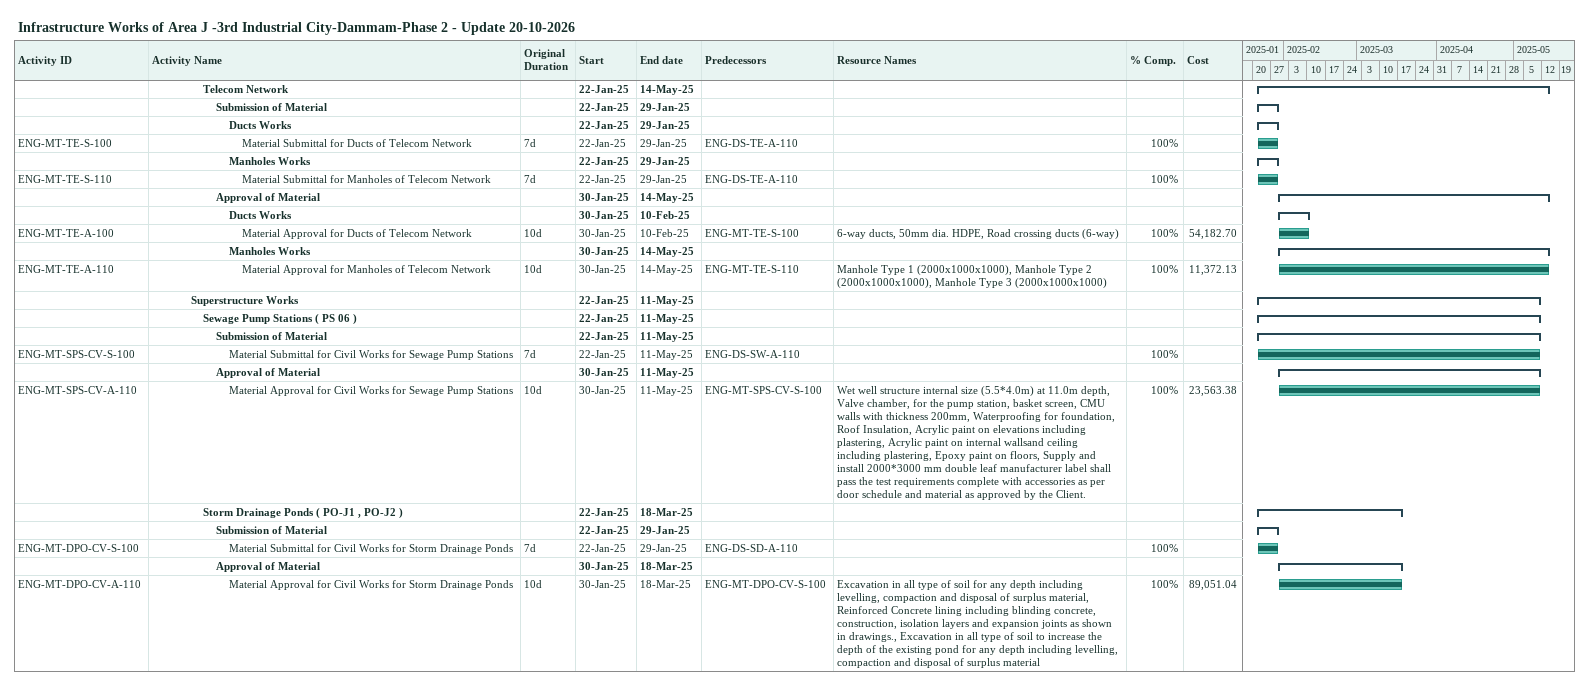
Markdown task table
Infrastructure Works of Area J -3rd Industrial City-Dammam-Phase 2 - Update 20-10-2026

| ID | Level | Task | Original duration | Start | Finish | Predecessors | Resources | % complete | Cost |
|---|---|---|---|---|---|---|---|---|---|
|  | 5 | **Telecom Network** |  | 2025-01-22 | 2025-05-14 |  |  |  |  |
|  | 6 | **Submission of Material** |  | 2025-01-22 | 2025-01-29 |  |  |  |  |
|  | 7 | **Ducts Works** |  | 2025-01-22 | 2025-01-29 |  |  |  |  |
| ENG-MT-TE-S-100 | 8 | Material Submittal for Ducts of Telecom Network | 7d | 2025-01-22 | 2025-01-29 | ENG-DS-TE-A-110 |  | 100 |  |
|  | 7 | **Manholes Works** |  | 2025-01-22 | 2025-01-29 |  |  |  |  |
| ENG-MT-TE-S-110 | 8 | Material Submittal for Manholes of Telecom Network | 7d | 2025-01-22 | 2025-01-29 | ENG-DS-TE-A-110 |  | 100 |  |
|  | 6 | **Approval of Material** |  | 2025-01-30 | 2025-05-14 |  |  |  |  |
|  | 7 | **Ducts Works** |  | 2025-01-30 | 2025-02-10 |  |  |  |  |
| ENG-MT-TE-A-100 | 8 | Material Approval for Ducts of Telecom Network | 10d | 2025-01-30 | 2025-02-10 | ENG-MT-TE-S-100 | 6-way ducts, 50mm dia. HDPE, Road crossing ducts (6-way) | 100 | 54182.70 |
|  | 7 | **Manholes Works** |  | 2025-01-30 | 2025-05-14 |  |  |  |  |
| ENG-MT-TE-A-110 | 8 | Material Approval for Manholes of Telecom Network | 10d | 2025-01-30 | 2025-05-14 | ENG-MT-TE-S-110 | Manhole Type 1 (2000x1000x1000), Manhole Type 2 (2000x1000x1000), Manhole Type 3 (2000x1000x1000) | 100 | 11372.13 |
|  | 4 | **Superstructure Works** |  | 2025-01-22 | 2025-05-11 |  |  |  |  |
|  | 5 | **Sewage Pump Stations ( PS 06 )** |  | 2025-01-22 | 2025-05-11 |  |  |  |  |
|  | 6 | **Submission of Material** |  | 2025-01-22 | 2025-05-11 |  |  |  |  |
| ENG-MT-SPS-CV-S-100 | 7 | Material Submittal for Civil Works for Sewage Pump Stations | 7d | 2025-01-22 | 2025-05-11 | ENG-DS-SW-A-110 |  | 100 |  |
|  | 6 | **Approval of Material** |  | 2025-01-30 | 2025-05-11 |  |  |  |  |
| ENG-MT-SPS-CV-A-110 | 7 | Material Approval for Civil Works for Sewage Pump Stations | 10d | 2025-01-30 | 2025-05-11 | ENG-MT-SPS-CV-S-100 | Wet well structure internal size (5.5*4.0m) at 11.0m depth, Valve chamber, for the pump station, basket screen, CMU walls with thickness 200mm, Waterproofing for foundation, Roof Insulation, Acrylic paint on elevations including plastering, Acrylic paint on internal wallsand ceiling including plastering, Epoxy paint on floors, Supply and install 2000*3000 mm double leaf manufacturer label shall pass the test requirements complete with accessories as per door schedule and material as approved by the Client. | 100 | 23563.38 |
|  | 5 | **Storm Drainage Ponds ( PO-J1 , PO-J2 )** |  | 2025-01-22 | 2025-03-18 |  |  |  |  |
|  | 6 | **Submission of Material** |  | 2025-01-22 | 2025-01-29 |  |  |  |  |
| ENG-MT-DPO-CV-S-100 | 7 | Material Submittal for Civil Works for Storm Drainage Ponds | 7d | 2025-01-22 | 2025-01-29 | ENG-DS-SD-A-110 |  | 100 |  |
|  | 6 | **Approval of Material** |  | 2025-01-30 | 2025-03-18 |  |  |  |  |
| ENG-MT-DPO-CV-A-110 | 7 | Material Approval for Civil Works for Storm Drainage Ponds | 10d | 2025-01-30 | 2025-03-18 | ENG-MT-DPO-CV-S-100 | Excavation in all type of soil for any depth including levelling, compaction and disposal of surplus material, Reinforced Concrete lining including blinding concrete, construction, isolation layers and expansion joints as shown in drawings., Excavation in all type of soil to increase the depth of the existing pond for any depth including levelling, compaction and disposal of surplus material | 100 | 89051.04 |
